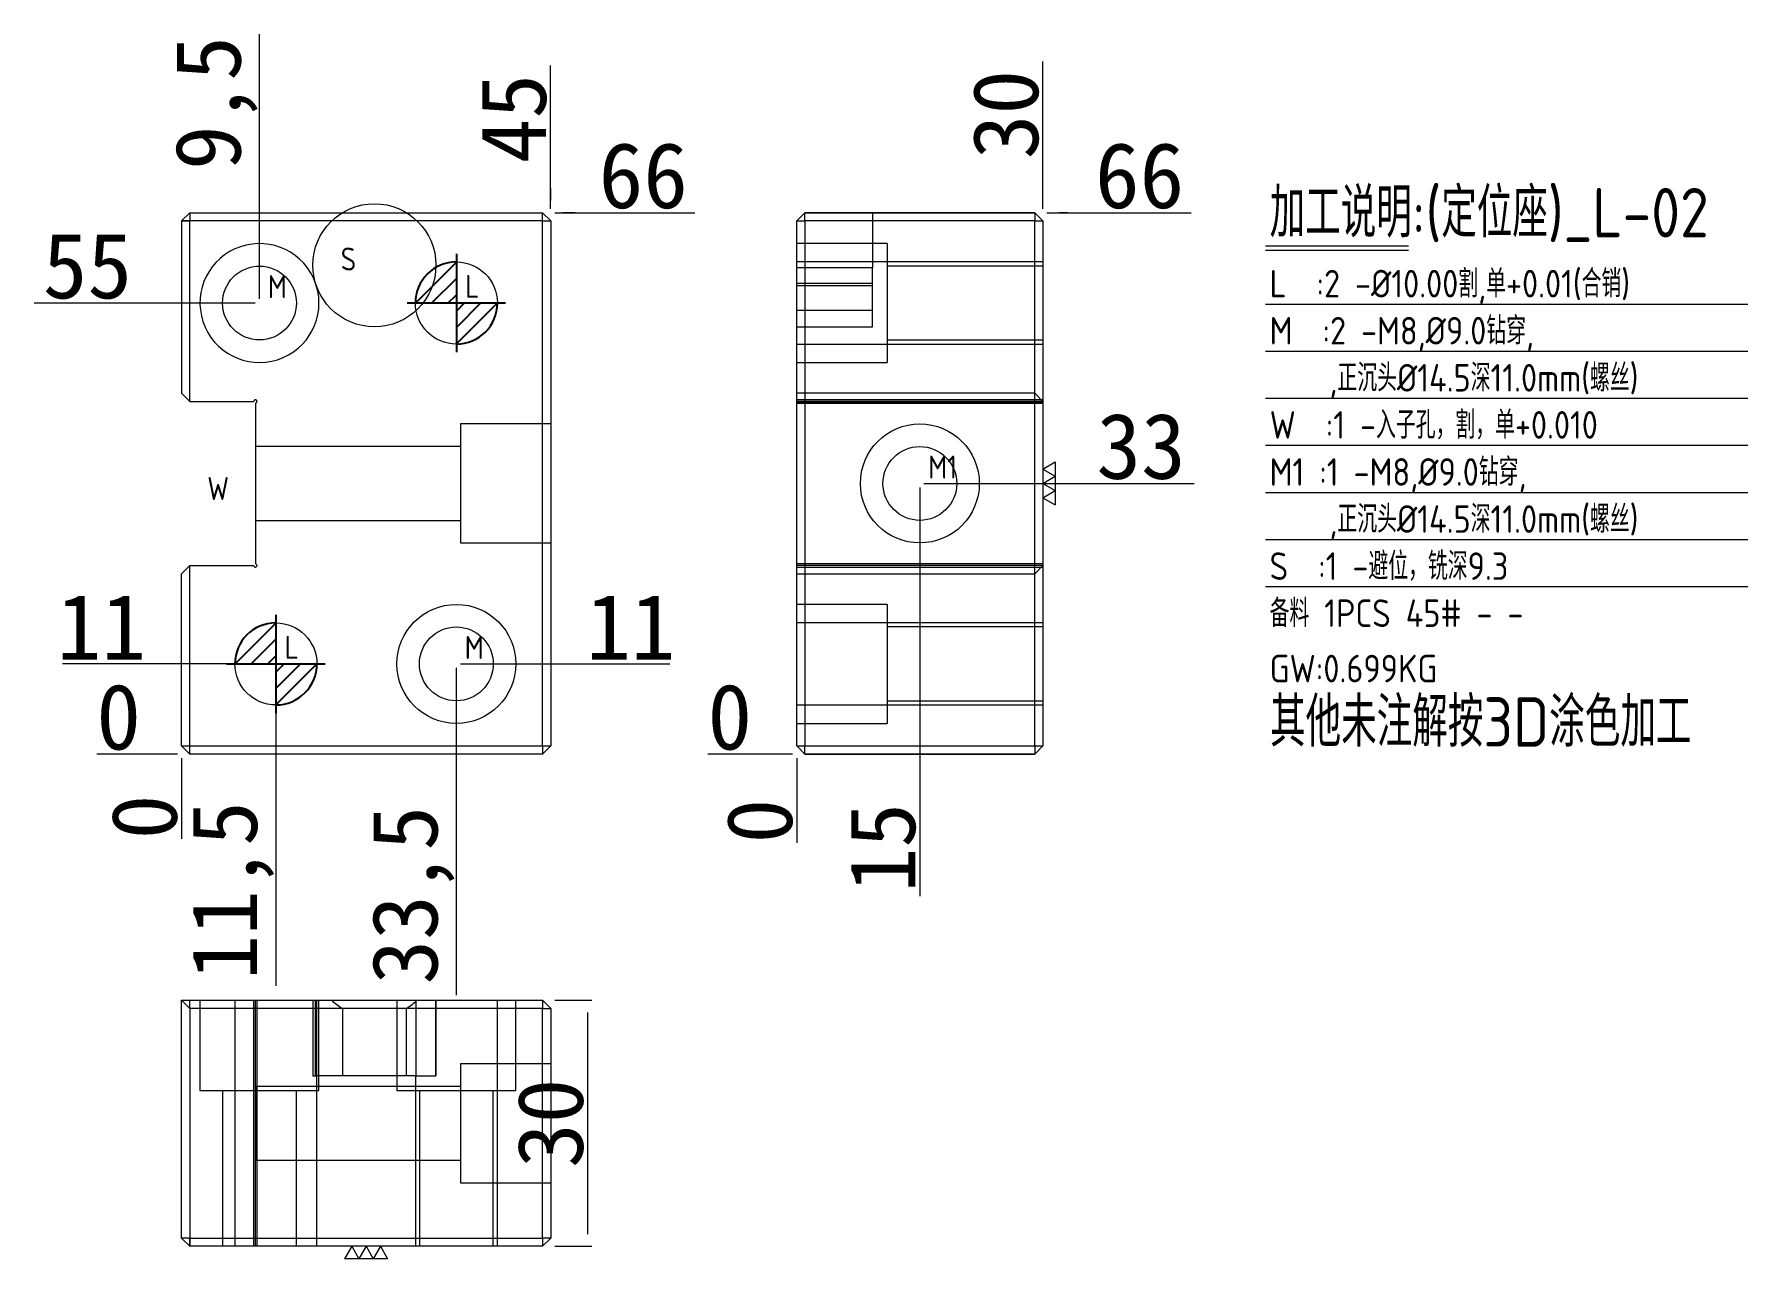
# Model space of a CAD drawing. Header units: millimetres. Extents: x 20655 to 20864, y 34099 to 34249.
import ezdxf

# ---------------------------------------------------------------- set-up
doc = ezdxf.new("R2010")
doc.units = ezdxf.units.MM
doc.linetypes.add('DASHED', pattern=[0])
doc.layers.add('dim', color=4, linetype='Continuous')
doc.layers.add('dim_temp', color=161, linetype='Continuous', lineweight=9)
doc.layers.add('LP', color=7, linetype='Continuous', true_color=0xffffff)
doc.styles.add('_PUG_ERP', font='txt')
doc.styles.add('gbenor', font='gbenor.shx', dxfattribs={"bigfont": 'gbcbig'})
doc.dimstyles.new('_PUG_ERP', dxfattribs={"dimtxt": 8, "dimasz": 1.5, "dimexe": 0.5, "dimexo": 0.5, "dimgap": 0.5, "dimtad": 1, "dimtxsty": '_PUG_ERP', "dimblk": 'CLOSEDBLANK', "dimcen": 0, "dimclrd": 4, "dimclre": 4, "dimclrt": 3, "dimazin": 3, "dimtfac": 1, "dimtmove": 0, "dimatfit": 3, "dimldrblk": 'CLOSEDBLANK', "dimlwd": 9, "dimlwe": 9})

# ---------------------------------------------------------------- blocks, each defined once
blk = doc.blocks.new('*D1268')
at = {"layer": 'Defpoints', "color": 0}
for p in [(20706.65, 34171.89), (20722.65, 34171.89), (20673.15, 34160.88)]:
    blk.add_point(p, dxfattribs=at)
at = {"layer": 'dim_temp', "color": 4, "lineweight": 9}
for p, q in [((20707.15, 34171.89), (20716.65, 34171.89)), ((20716.65, 34171.89), (20719.65, 34171.89)), ((20719.65, 34171.89), (20732.68, 34171.89))]:
    blk.add_line(p, q, dxfattribs=at)
at = {"layer": 'dim_temp', "color": 3, "lineweight": 18, "insert": (20727.92, 34176.39), "char_height": 8, "attachment_point": 5, "style": '_PUG_ERP'}
blk.add_mtext('11', dxfattribs=at)
blk = doc.blocks.new('_ClosedBlank')
blk = doc.blocks.new('*D1269')
at = {"layer": 'Defpoints', "color": 0}
for p in [(20718.15, 34226.88), (20722.65, 34226.88), (20673.15, 34160.88)]:
    blk.add_point(p, dxfattribs=at)
at = {"layer": 'dim_temp', "color": 4, "lineweight": 9}
for p, q in [((20718.65, 34226.88), (20721.15, 34226.88)), ((20721.15, 34226.88), (20719.65, 34226.88)), ((20719.65, 34226.88), (20735.73, 34226.88))]:
    blk.add_line(p, q, dxfattribs=at)
at = {"layer": 'dim_temp', "color": 3, "lineweight": 18, "insert": (20729.44, 34231.38), "char_height": 8, "attachment_point": 5, "style": '_PUG_ERP'}
blk.add_mtext('66', dxfattribs=at)
blk = doc.blocks.new('*D1270')
at = {"layer": 'Defpoints', "color": 0}
for p in [(20668.65, 34160.88), (20673.15, 34160.88), (20673.15, 34160.88)]:
    blk.add_point(p, dxfattribs=at)
at = {"layer": 'dim_temp', "color": 4, "lineweight": 9}
blk.add_line((20672.65, 34160.88), (20662.82, 34160.88), dxfattribs=at)
at = {"layer": 'dim_temp', "color": 3, "lineweight": 18, "insert": (20665.49, 34165.38), "char_height": 8, "attachment_point": 5, "style": '_PUG_ERP'}
blk.add_mtext('0', dxfattribs=at)
blk = doc.blocks.new('*D1271')
at = {"layer": 'Defpoints', "color": 0}
for p in [(20668.65, 34171.88), (20684.65, 34171.88), (20673.15, 34160.88)]:
    blk.add_point(p, dxfattribs=at)
at = {"layer": 'dim_temp', "color": 4, "lineweight": 9}
for p, q in [((20671.65, 34171.88), (20658.63, 34171.88)), ((20674.65, 34171.88), (20671.65, 34171.88)), ((20684.15, 34171.88), (20674.65, 34171.88))]:
    blk.add_line(p, q, dxfattribs=at)
at = {"layer": 'dim_temp', "color": 3, "lineweight": 18, "insert": (20663.39, 34176.38), "char_height": 8, "attachment_point": 5, "style": '_PUG_ERP'}
blk.add_mtext('11', dxfattribs=at)
blk = doc.blocks.new('*D1272')
at = {"layer": 'Defpoints', "color": 0}
for p in [(20668.65, 34215.88), (20682.65, 34215.88), (20673.15, 34160.88)]:
    blk.add_point(p, dxfattribs=at)
at = {"layer": 'dim_temp', "color": 4, "lineweight": 9}
for p, q in [((20671.65, 34215.88), (20655.2, 34215.88)), ((20674.65, 34215.88), (20671.65, 34215.88)), ((20682.15, 34215.88), (20674.65, 34215.88))]:
    blk.add_line(p, q, dxfattribs=at)
at = {"layer": 'dim_temp', "color": 3, "lineweight": 18, "insert": (20661.68, 34220.38), "char_height": 8, "attachment_point": 5, "style": '_PUG_ERP'}
blk.add_mtext('55', dxfattribs=at)
blk = doc.blocks.new('*D1273')
at = {"layer": 'Defpoints', "color": 0}
for p in [(20706.65, 34171.89), (20673.15, 34160.88), (20706.65, 34156.38)]:
    blk.add_point(p, dxfattribs=at)
at = {"layer": 'dim_temp', "color": 4, "lineweight": 9}
blk.add_line((20706.65, 34171.39), (20706.65, 34131.5), dxfattribs=at)
at = {"layer": 'dim_temp', "color": 3, "lineweight": 18, "insert": (20701.39, 34143.69), "char_height": 8, "attachment_point": 5, "rotation": 90, "style": '_PUG_ERP'}
blk.add_mtext('33,5', dxfattribs=at)
blk = doc.blocks.new('*D1274')
at = {"layer": 'Defpoints', "color": 0}
for p in [(20684.65, 34171.88), (20673.15, 34160.88), (20684.65, 34156.38)]:
    blk.add_point(p, dxfattribs=at)
at = {"layer": 'dim_temp', "color": 4, "lineweight": 9}
for p, q in [((20684.65, 34171.38), (20684.65, 34162.38)), ((20684.65, 34162.38), (20684.65, 34159.38)), ((20684.65, 34159.38), (20684.65, 34132.64))]:
    blk.add_line(p, q, dxfattribs=at)
at = {"layer": 'dim_temp', "color": 3, "lineweight": 18, "insert": (20679.39, 34144.26), "char_height": 8, "attachment_point": 5, "rotation": 90, "style": '_PUG_ERP'}
blk.add_mtext('11,5', dxfattribs=at)
blk = doc.blocks.new('*D1275')
at = {"layer": 'Defpoints', "color": 0}
for p in [(20673.15, 34160.88), (20673.15, 34160.88), (20673.15, 34156.38)]:
    blk.add_point(p, dxfattribs=at)
at = {"layer": 'dim_temp', "color": 4, "lineweight": 9}
blk.add_line((20673.15, 34160.38), (20673.15, 34150.55), dxfattribs=at)
at = {"layer": 'dim_temp', "color": 3, "lineweight": 18, "insert": (20668.65, 34153.22), "char_height": 8, "attachment_point": 5, "rotation": 90, "style": '_PUG_ERP'}
blk.add_mtext('0', dxfattribs=at)
blk = doc.blocks.new('*D1276')
at = {"layer": 'Defpoints', "color": 0}
for p in [(20718.15, 34231.38), (20718.15, 34226.88), (20673.15, 34160.88)]:
    blk.add_point(p, dxfattribs=at)
at = {"layer": 'dim_temp', "color": 4, "lineweight": 9}
for p, q in [((20718.15, 34228.38), (20718.15, 34244.83)), ((20718.15, 34227.38), (20718.15, 34229.88)), ((20718.15, 34229.88), (20718.15, 34228.38))]:
    blk.add_line(p, q, dxfattribs=at)
at = {"layer": 'dim_temp', "color": 3, "lineweight": 18, "insert": (20713.65, 34238.36), "char_height": 8, "attachment_point": 5, "rotation": 90, "style": '_PUG_ERP'}
blk.add_mtext('45', dxfattribs=at)
blk = doc.blocks.new('*D1277')
at = {"layer": 'Defpoints', "color": 0}
for p in [(20682.65, 34231.38), (20682.65, 34215.88), (20673.15, 34160.88)]:
    blk.add_point(p, dxfattribs=at)
at = {"layer": 'dim_temp', "color": 4, "lineweight": 9}
for p, q in [((20682.65, 34228.38), (20682.65, 34248.64)), ((20682.65, 34225.38), (20682.65, 34228.38)), ((20682.65, 34216.38), (20682.65, 34225.38))]:
    blk.add_line(p, q, dxfattribs=at)
at = {"layer": 'dim_temp', "color": 3, "lineweight": 18, "insert": (20677.39, 34240.26), "char_height": 8, "attachment_point": 5, "rotation": 90, "style": '_PUG_ERP'}
blk.add_mtext('9,5', dxfattribs=at)
blk = doc.blocks.new('*D1278')
at = {"layer": 'Defpoints', "color": 0}
for p in [(20718.15, 34130.88), (20718.15, 34100.88), (20722.65, 34100.88)]:
    blk.add_point(p, dxfattribs=at)
at = {"layer": 'dim_temp', "color": 4, "lineweight": 9}
for p, q in [((20718.65, 34130.88), (20723.15, 34130.88)), ((20722.65, 34129.38), (20722.65, 34102.38)), ((20718.65, 34100.88), (20723.15, 34100.88))]:
    blk.add_line(p, q, dxfattribs=at)
at = {"layer": 'dim_temp', "color": 3, "lineweight": 18, "insert": (20718.15, 34115.88), "char_height": 8, "attachment_point": 5, "rotation": 90, "style": '_PUG_ERP'}
blk.add_mtext('30', dxfattribs=at)
blk = doc.blocks.new('*D1279')
at = {"layer": 'Defpoints', "color": 0}
for p in [(20763.15, 34193.88), (20783.15, 34193.88), (20748.15, 34160.88)]:
    blk.add_point(p, dxfattribs=at)
at = {"layer": 'dim_temp', "color": 4, "lineweight": 9}
blk.add_line((20763.65, 34193.88), (20796.61, 34193.88), dxfattribs=at)
at = {"layer": 'dim_temp', "color": 3, "lineweight": 18, "insert": (20790.13, 34198.38), "char_height": 8, "attachment_point": 5, "style": '_PUG_ERP'}
blk.add_mtext('33', dxfattribs=at)
blk = doc.blocks.new('*D1280')
at = {"layer": 'Defpoints', "color": 0}
for p in [(20778.15, 34226.88), (20783.15, 34226.88), (20748.15, 34160.88)]:
    blk.add_point(p, dxfattribs=at)
at = {"layer": 'dim_temp', "color": 4, "lineweight": 9}
for p, q in [((20778.65, 34226.88), (20781.15, 34226.88)), ((20781.15, 34226.88), (20780.15, 34226.88)), ((20780.15, 34226.88), (20796.23, 34226.88))]:
    blk.add_line(p, q, dxfattribs=at)
at = {"layer": 'dim_temp', "color": 3, "lineweight": 18, "insert": (20789.94, 34231.38), "char_height": 8, "attachment_point": 5, "style": '_PUG_ERP'}
blk.add_mtext('66', dxfattribs=at)
blk = doc.blocks.new('*D1281')
at = {"layer": 'Defpoints', "color": 0}
for p in [(20743.15, 34160.88), (20748.15, 34160.88), (20748.15, 34160.88)]:
    blk.add_point(p, dxfattribs=at)
at = {"layer": 'dim_temp', "color": 4, "lineweight": 9}
blk.add_line((20747.65, 34160.88), (20737.32, 34160.88), dxfattribs=at)
at = {"layer": 'dim_temp', "color": 3, "lineweight": 18, "insert": (20739.99, 34165.38), "char_height": 8, "attachment_point": 5, "style": '_PUG_ERP'}
blk.add_mtext('0', dxfattribs=at)
blk = doc.blocks.new('*D1282')
at = {"layer": 'Defpoints', "color": 0}
for p in [(20763.15, 34193.88), (20748.15, 34160.88), (20763.15, 34155.88)]:
    blk.add_point(p, dxfattribs=at)
at = {"layer": 'dim_temp', "color": 4, "lineweight": 9}
blk.add_line((20763.15, 34193.38), (20763.15, 34143.57), dxfattribs=at)
at = {"layer": 'dim_temp', "color": 3, "lineweight": 18, "insert": (20758.65, 34149.48), "char_height": 8, "attachment_point": 5, "rotation": 90, "style": '_PUG_ERP'}
blk.add_mtext('15', dxfattribs=at)
blk = doc.blocks.new('*D1283')
at = {"layer": 'Defpoints', "color": 0}
for p in [(20748.15, 34160.88), (20748.15, 34160.88), (20748.15, 34155.88)]:
    blk.add_point(p, dxfattribs=at)
at = {"layer": 'dim_temp', "color": 4, "lineweight": 9}
blk.add_line((20748.15, 34160.38), (20748.15, 34150.05), dxfattribs=at)
at = {"layer": 'dim_temp', "color": 3, "lineweight": 18, "insert": (20743.65, 34152.72), "char_height": 8, "attachment_point": 5, "rotation": 90, "style": '_PUG_ERP'}
blk.add_mtext('0', dxfattribs=at)
blk = doc.blocks.new('*D1284')
at = {"layer": 'Defpoints', "color": 0}
for p in [(20778.15, 34231.88), (20778.15, 34226.88), (20748.15, 34160.88)]:
    blk.add_point(p, dxfattribs=at)
at = {"layer": 'dim_temp', "color": 4, "lineweight": 9}
blk.add_line((20778.15, 34227.38), (20778.15, 34245.33), dxfattribs=at)
at = {"layer": 'dim_temp', "color": 3, "lineweight": 18, "insert": (20773.65, 34238.86), "char_height": 8, "attachment_point": 5, "rotation": 90, "style": '_PUG_ERP'}
blk.add_mtext('30', dxfattribs=at)
blk = doc.blocks.new('pg_hx_L0')
at = {"color": 230}
for p, q in [((-0.5, -0.003), (0, 0.497)), ((0, 0.6), (0, -0.6)), ((-0.3, 0), (0, 0.3)), ((-0.6, 0), (0.6, 0)), ((-0.1, 0), (0, 0.1)), ((0.5, 0.003), (0, -0.497)), ((0.1, 0), (0, -0.1)), ((0.3, 0), (0, -0.3))]:
    blk.add_line(p, q, dxfattribs=at)
for start, end in [(90, 180), (270, 0)]:
    blk.add_arc((0, 0), 0.5, start, end, dxfattribs=at)
blk = doc.blocks.new('pg_hx_LLL0')
blk.add_blockref('pg_hx_L0', (0, 0))

msp = doc.modelspace()

# ---------------------------------------------------------------- linework, layer by layer
at = {"layer": 'dim', "color": 8, "linetype": 'Continuous', "lineweight": 18}
for p, q in [((20805.288, 34222.843), (20822.734, 34222.843)), ((20805.288, 34222.339), (20822.734, 34222.339)), ((20805.288, 34215.759), (20864.075, 34215.759)), ((20805.288, 34210.019), (20864.075, 34210.019)), ((20805.288, 34204.279), (20864.075, 34204.279)), ((20805.288, 34198.539), (20864.075, 34198.539)), ((20805.288, 34192.799), (20864.075, 34192.799)), ((20805.288, 34187.059), (20864.075, 34187.059)), ((20805.288, 34181.319), (20864.075, 34181.319))]:
    msp.add_line(p, q, dxfattribs=at)
at = {"layer": 'dim', "color": 20, "linetype": 'Continuous', "lineweight": 18}
for p, q in [((20778.155, 34195.632), (20779.671, 34196.508)), ((20778.155, 34195.632), (20779.671, 34194.757)), ((20778.155, 34193.882), (20779.671, 34194.757)), ((20779.671, 34196.508), (20779.671, 34191.257)), ((20778.155, 34193.882), (20779.671, 34193.007)), ((20778.155, 34192.132), (20779.671, 34193.007)), ((20778.155, 34192.132), (20779.671, 34191.257)), ((20693.905, 34100.882), (20693.029, 34099.366)), ((20693.905, 34100.882), (20694.78, 34099.366)), ((20695.655, 34100.882), (20694.78, 34099.366)), ((20695.655, 34100.882), (20696.53, 34099.366)), ((20697.405, 34100.882), (20696.53, 34099.366)), ((20697.405, 34100.882), (20698.28, 34099.366)), ((20698.28, 34099.366), (20693.029, 34099.366))]:
    msp.add_line(p, q, dxfattribs=at)
at = {"layer": 'dim', "lineweight": 18}
msp.add_circle((20696.666, 34220.482), 7.5, dxfattribs=at)
at = {"layer": 'LP', "color": 135, "linetype": 'Continuous', "lineweight": 18}
for p, q in [((20674.155, 34226.882), (20673.155, 34225.882)), ((20717.155, 34225.882), (20673.155, 34225.882)), ((20673.155, 34225.882), (20673.155, 34204.882)), ((20674.155, 34226.882), (20717.155, 34226.882)), ((20718.155, 34225.882), (20717.155, 34226.882)), ((20717.155, 34225.882), (20717.155, 34226.882)), ((20717.155, 34225.882), (20718.155, 34225.882)), ((20717.155, 34161.882), (20717.155, 34225.882)), ((20718.155, 34225.882), (20718.155, 34161.882)), ((20748.155, 34225.882), (20749.155, 34226.882)), ((20748.155, 34225.882), (20749.155, 34226.882)), ((20748.155, 34225.882), (20749.155, 34225.882)), ((20748.155, 34161.882), (20748.155, 34225.882)), ((20757.385, 34226.882), (20749.155, 34226.882)), ((20777.155, 34226.882), (20749.155, 34226.882)), ((20749.155, 34226.882), (20757.385, 34226.882)), ((20749.155, 34226.882), (20749.155, 34226.882)), ((20749.155, 34225.882), (20749.155, 34226.882)), ((20749.155, 34226.882), (20777.155, 34226.882)), ((20749.155, 34225.882), (20749.155, 34161.882)), ((20777.155, 34225.882), (20749.155, 34225.882)), ((20777.155, 34226.882), (20778.155, 34225.882)), ((20777.155, 34226.882), (20777.155, 34226.882)), ((20777.155, 34226.882), (20778.155, 34225.882)), ((20777.155, 34226.882), (20777.155, 34225.882)), ((20777.155, 34225.882), (20778.155, 34225.882)), ((20777.155, 34161.882), (20777.155, 34225.882)), ((20778.155, 34225.882), (20778.155, 34161.882)), ((20673.155, 34204.882), (20674.155, 34203.882)), ((20673.155, 34182.882), (20674.155, 34183.882)), ((20673.155, 34161.882), (20673.155, 34182.882)), ((20674.155, 34160.882), (20673.155, 34161.882)), ((20673.155, 34161.882), (20717.155, 34161.882)), ((20717.155, 34160.882), (20718.155, 34161.882)), ((20717.155, 34161.882), (20718.155, 34161.882)), ((20717.155, 34161.882), (20717.155, 34160.882)), ((20748.155, 34161.882), (20749.155, 34160.882)), ((20748.155, 34161.882), (20749.155, 34161.882)), ((20749.155, 34161.882), (20777.155, 34161.882)), ((20749.155, 34160.882), (20749.155, 34161.882)), ((20777.155, 34160.882), (20778.155, 34161.882)), ((20777.155, 34161.882), (20777.155, 34160.882)), ((20777.155, 34161.882), (20778.155, 34161.882)), ((20717.155, 34160.882), (20674.155, 34160.882)), ((20777.155, 34160.882), (20749.155, 34160.882)), ((20673.155, 34101.882), (20673.155, 34130.882)), ((20673.155, 34130.882), (20717.155, 34130.882)), ((20674.155, 34129.882), (20673.155, 34130.882)), ((20717.155, 34129.882), (20674.155, 34129.882)), ((20674.155, 34129.882), (20674.155, 34101.882)), ((20717.155, 34130.882), (20717.155, 34129.882)), ((20717.155, 34130.882), (20718.155, 34129.882)), ((20717.155, 34101.882), (20717.155, 34129.882)), ((20717.155, 34129.882), (20718.155, 34129.882)), ((20718.155, 34129.882), (20718.155, 34101.882)), ((20673.155, 34101.882), (20674.155, 34100.882)), ((20674.155, 34101.882), (20673.155, 34101.882)), ((20674.155, 34101.882), (20674.155, 34100.882)), ((20674.155, 34101.882), (20717.155, 34101.882)), ((20717.155, 34100.882), (20674.155, 34100.882)), ((20717.155, 34101.882), (20717.155, 34100.882)), ((20718.155, 34101.882), (20717.155, 34100.882)), ((20718.155, 34101.882), (20717.155, 34101.882))]:
    msp.add_line(p, q, dxfattribs=at)
at = {"layer": 'LP', "color": 135, "linetype": 'DASHED', "lineweight": 13, "ltscale": 0.188787}
for p, q in [((20673.155, 34225.882), (20674.155, 34225.882)), ((20674.155, 34226.882), (20674.155, 34225.882)), ((20674.155, 34203.882), (20674.155, 34225.882)), ((20748.155, 34225.882), (20748.155, 34225.882)), ((20749.155, 34226.882), (20749.155, 34226.882)), ((20757.385, 34226.882), (20757.385, 34220.216)), ((20778.155, 34225.882), (20778.155, 34225.882)), ((20759.155, 34223.129), (20748.155, 34223.129)), ((20759.155, 34223.129), (20759.155, 34208.629)), ((20778.155, 34220.882), (20748.155, 34220.882)), ((20748.155, 34220.216), (20757.385, 34220.216)), ((20757.385, 34214.959), (20757.385, 34220.216)), ((20778.155, 34220.379), (20759.155, 34220.379)), ((20757.385, 34218.262), (20748.155, 34218.262)), ((20748.155, 34218.02), (20757.385, 34218.02)), ((20757.385, 34214.959), (20748.155, 34214.959)), ((20757.385, 34212.982), (20757.385, 34214.959)), ((20748.155, 34212.982), (20757.385, 34212.982)), ((20759.155, 34211.379), (20778.155, 34211.379)), ((20748.155, 34210.882), (20778.155, 34210.882)), ((20748.155, 34208.629), (20759.155, 34208.629)), ((20777.155, 34204.882), (20748.155, 34204.882)), ((20777.155, 34204.882), (20778.155, 34203.882)), ((20674.155, 34161.882), (20674.155, 34183.882)), ((20748.155, 34182.882), (20777.155, 34182.882)), ((20777.155, 34182.882), (20778.155, 34183.882)), ((20759.155, 34179.135), (20748.155, 34179.135)), ((20759.155, 34179.135), (20759.155, 34164.635)), ((20778.155, 34176.882), (20748.155, 34176.882)), ((20778.155, 34176.385), (20759.155, 34176.385)), ((20759.155, 34167.385), (20778.155, 34167.385)), ((20748.155, 34166.882), (20778.155, 34166.882)), ((20748.155, 34164.635), (20759.155, 34164.635)), ((20673.155, 34161.882), (20674.155, 34161.882)), ((20674.155, 34160.882), (20674.155, 34161.882)), ((20749.155, 34160.882), (20748.155, 34161.882)), ((20748.155, 34161.882), (20748.155, 34161.882)), ((20777.155, 34160.882), (20778.155, 34161.882)), ((20778.155, 34161.882), (20778.155, 34161.882)), ((20749.155, 34160.882), (20777.155, 34160.882)), ((20749.155, 34160.882), (20749.155, 34160.882)), ((20777.155, 34160.882), (20777.155, 34160.882)), ((20675.405, 34130.882), (20675.405, 34119.882)), ((20679.655, 34130.882), (20679.655, 34100.882)), ((20689.166, 34130.882), (20689.166, 34121.652)), ((20689.502, 34121.652), (20689.502, 34130.882)), ((20689.581, 34130.882), (20689.581, 34121.652)), ((20689.655, 34100.882), (20689.655, 34130.882)), ((20689.905, 34119.882), (20689.905, 34130.882)), ((20692.756, 34129.882), (20692.756, 34121.652)), ((20699.405, 34130.882), (20699.405, 34119.882)), ((20700.576, 34121.652), (20700.576, 34129.882)), ((20701.741, 34121.652), (20701.741, 34130.882)), ((20704.161, 34130.882), (20704.161, 34121.652)), ((20704.166, 34121.652), (20704.166, 34130.882)), ((20711.655, 34100.882), (20711.655, 34130.882)), ((20713.905, 34119.882), (20713.905, 34130.882)), ((20717.155, 34130.882), (20717.155, 34129.882)), ((20689.166, 34121.652), (20689.502, 34121.652)), ((20701.741, 34121.652), (20689.581, 34121.652)), ((20701.655, 34121.652), (20701.655, 34100.882)), ((20701.741, 34121.652), (20704.161, 34121.652)), ((20704.166, 34121.652), (20704.161, 34121.652)), ((20675.405, 34119.882), (20689.905, 34119.882)), ((20678.155, 34119.882), (20678.155, 34100.882)), ((20687.155, 34100.882), (20687.155, 34119.882)), ((20699.405, 34119.882), (20713.905, 34119.882)), ((20702.155, 34119.882), (20702.155, 34100.882)), ((20711.155, 34100.882), (20711.155, 34119.882)), ((20674.155, 34101.882), (20674.155, 34100.882)), ((20717.155, 34101.882), (20717.155, 34100.882))]:
    msp.add_line(p, q, dxfattribs=at)
at = {"layer": 'LP', "color": 1, "linetype": 'Continuous', "lineweight": 18}
for p, q in [((20674.155, 34203.882), (20681.96, 34203.882)), ((20682.155, 34203.682), (20682.155, 34184.082)), ((20674.155, 34183.882), (20681.96, 34183.882))]:
    msp.add_line(p, q, dxfattribs=at)
at = {"layer": 'LP', "color": 1, "linetype": 'DASHED', "lineweight": 13, "ltscale": 0.188787}
for p, q in [((20778.155, 34204.082), (20748.155, 34204.082)), ((20748.155, 34203.882), (20778.155, 34203.882)), ((20778.155, 34203.882), (20748.155, 34203.882)), ((20748.155, 34203.682), (20778.155, 34203.682)), ((20778.155, 34203.682), (20748.155, 34203.682)), ((20778.155, 34184.082), (20748.155, 34184.082)), ((20778.155, 34184.082), (20748.155, 34184.082)), ((20778.155, 34183.882), (20748.155, 34183.882)), ((20778.155, 34183.882), (20748.155, 34183.882)), ((20748.155, 34183.682), (20778.155, 34183.682)), ((20674.155, 34129.882), (20674.155, 34130.882)), ((20681.96, 34100.882), (20681.96, 34130.882)), ((20682.155, 34100.882), (20682.155, 34130.882)), ((20682.155, 34100.882), (20682.155, 34130.882)), ((20682.36, 34100.882), (20682.36, 34130.882)), ((20674.155, 34100.882), (20674.155, 34101.882))]:
    msp.add_line(p, q, dxfattribs=at)
at = {"layer": 'LP', "color": 31, "linetype": 'DASHED', "lineweight": 13, "ltscale": 0.188787}
for p, q in [((20718.155, 34201.132), (20707.155, 34201.132)), ((20707.155, 34201.132), (20707.155, 34186.632)), ((20707.155, 34198.382), (20682.155, 34198.382)), ((20682.155, 34189.382), (20707.155, 34189.382)), ((20707.155, 34186.632), (20718.155, 34186.632)), ((20718.155, 34123.132), (20707.155, 34123.132)), ((20707.155, 34123.132), (20707.155, 34108.632)), ((20707.155, 34120.382), (20682.155, 34120.382)), ((20682.155, 34120.382), (20682.155, 34111.382)), ((20682.155, 34111.382), (20707.155, 34111.382)), ((20707.155, 34108.632), (20718.155, 34108.632))]:
    msp.add_line(p, q, dxfattribs=at)
at = {"layer": 'LP', "color": 135, "linetype": 'Continuous', "lineweight": 18}
msp.add_lwpolyline([(20689.502, 34218.262), (20689.581, 34218.02)], dxfattribs=at)
at = {"layer": 'LP', "color": 135, "linetype": 'DASHED', "lineweight": 13, "ltscale": 0.188787}
msp.add_lwpolyline([(20689.502, 34121.652), (20689.581, 34121.652)], dxfattribs=at)
at = {"layer": 'LP', "color": 42, "linetype": 'Continuous', "lineweight": 18}
for centre, radius in [((20682.655, 34215.879), 4.5), ((20763.155, 34193.882), 7.25), ((20763.155, 34193.882), 4.5), ((20706.655, 34171.885), 7.25), ((20706.655, 34171.885), 4.5)]:
    msp.add_circle(centre, radius, dxfattribs=at)
at = {"layer": 'LP', "color": 1, "linetype": 'Continuous', "lineweight": 18}
for centre in [(20706.655, 34215.882), (20684.655, 34171.882)]:
    msp.add_circle(centre, 5, dxfattribs=at)
at = {"layer": 'LP', "color": 135, "linetype": 'Continuous', "lineweight": 18}
msp.add_arc((20682.655, 34215.879), 7.25, 19.19441, 17.17906, dxfattribs=at)
at = {"layer": 'LP', "color": 1, "linetype": 'Continuous', "lineweight": 18}
for centre, start, end in [((20682.16, 34203.882), 268.55494, 179.99999), ((20682.16, 34183.882), 179.99999, 91.44506)]:
    msp.add_arc(centre, 0.2, start, end, dxfattribs=at)
at = {"layer": 'LP', "color": 135, "linetype": 'DASHED', "lineweight": 13, "ltscale": 0.188787}
for start_param, end_param in [(1.5892477, 1.8078067), (2.9045823, 3.1231413)]:
    msp.add_ellipse((20696.666, 34136.282), major_axis=(-5.303, 5.303), ratio=1, start_param=start_param, end_param=end_param, dxfattribs=at)

# ---------------------------------------------------------------- block references
at = {"layer": 'LP', "lineweight": 18, "ltscale": 0.188787, "xscale": 10, "yscale": 10, "zscale": 10}
for p in [(20706.655, 34215.882), (20684.655, 34171.882)]:
    msp.add_blockref('pg_hx_LLL0', p, dxfattribs=at)

# ---------------------------------------------------------------- texts
at = {"layer": 'dim', "color": 4, "lineweight": 18, "style": 'gbenor'}
for s, height, p in [('加工说明:(定位座)_L-02', 6.02, (20805.795, 34223.885)), ('S', 2.8, (20692.557, 34219.843)), ('M', 2.8, (20683.669, 34216.478)), ('L', 2.8, (20707.73, 34216.512)), ('M  :2 -M8,%%c9.0钻穿,', 3.36, (20805.792, 34210.823)), ('    ,正沉头%%c14.5深11.0mm(螺丝)', 3.36, (20805.792, 34205.083)), ('M1', 2.8, (20764.169, 34194.481)), ('M1 :1 -M8,%%c9.0钻穿,', 3.36, (20805.792, 34193.603)), ('W', 2.8, (20676.287, 34191.87)), ('    ,正沉头%%c14.5深11.0mm(螺丝)', 3.36, (20805.792, 34187.863)), ('S  :1 -避位，铣深9.3', 3.36, (20805.792, 34182.123)), ('备料 1PCS 45# - - ', 3.36, (20805.792, 34176.383)), ('L', 2.8, (20685.73, 34172.512)), ('M', 2.8, (20707.669, 34172.484)), ('GW:0.699KG ', 3.36, (20805.792, 34169.635))]:
    msp.add_text(s, height=height, dxfattribs=at).set_placement(p)
at = {"layer": 'dim', "color": 1, "lineweight": 18, "style": 'gbenor'}
for s, p in [('L  :2 -%%c10.00割,单+0.01(合销)', (20805.792, 34216.563)), ('W  :1 -入子孔，割，单+0.010', (20805.792, 34199.343))]:
    msp.add_text(s, height=3.36, dxfattribs=at).set_placement(p)
at = {"layer": 'dim', "color": 21, "lineweight": 18, "style": 'gbenor'}
msp.add_text('其他未注解按3D涂色加工', height=6.02, dxfattribs=at).set_placement((20805.846, 34161.795))

# ---------------------------------------------------------------- dimensions: what is measured, and where the dimension line sits
at = {"layer": 'dim_temp', "lineweight": 18}
for feature_location, offset, dtype, origin, picture, middle in [((20682.655, 34215.879), (0, 15.503), 1, (20673.155, 34160.882), '*D1277', (20677.393, 34240.263)), ((20718.155, 34226.882), (0, 4.5), 1, (20673.155, 34160.882), '*D1276', (20713.655, 34238.358)), ((20778.155, 34226.882), (0, 5), 1, (20748.155, 34160.882), '*D1284', (20773.655, 34238.858)), ((20718.155, 34226.882), (4.5, 0), 0, (20673.155, 34160.882), '*D1269', (20729.441, 34231.382)), ((20778.155, 34226.882), (5, 0), 0, (20748.155, 34160.882), '*D1280', (20789.941, 34231.382)), ((20682.655, 34215.879), (-14, 0), 0, (20673.155, 34160.882), '*D1272', (20661.679, 34220.379)), ((20763.155, 34193.882), (20, 0), 0, (20748.155, 34160.882), '*D1279', (20790.131, 34198.382)), ((20763.155, 34193.882), (0, -38), 1, (20748.155, 34160.882), '*D1282', (20758.655, 34149.477)), ((20684.655, 34171.882), (-16, 0), 0, (20673.155, 34160.882), '*D1271', (20663.393, 34176.382)), ((20706.655, 34171.885), (16, 0), 0, (20673.155, 34160.882), '*D1268', (20727.917, 34176.385)), ((20706.655, 34171.885), (0, -15.503), 1, (20673.155, 34160.882), '*D1273', (20701.393, 34143.692)), ((20684.655, 34171.882), (0, -15.5), 1, (20673.155, 34160.882), '*D1274', (20679.393, 34144.263)), ((20673.154941032, 34160.882060722), (-4.5, 0), 0, (20673.154941032, 34160.882060722), '*D1270', (20665.488274365, 34165.382060722)), ((20748.154953032, 34160.882060722), (-5, 0), 0, (20748.154953032, 34160.882060722), '*D1281', (20739.988286365, 34165.382060722)), ((20673.154941032, 34160.882060722), (0, -4.5), 1, (20673.154941032, 34160.882060722), '*D1275', (20668.654941032, 34153.215394056)), ((20748.154953032, 34160.882060722), (0, -5), 1, (20748.154953032, 34160.882060722), '*D1283', (20743.654953032, 34152.715394056))]:
    dim = msp.add_ordinate_dim(feature_location=feature_location, offset=offset, dtype=dtype, origin=origin, dimstyle='_PUG_ERP', dxfattribs=at)
    dim.commit()
    dim.dimension.update_dxf_attribs({"geometry": picture, "text_midpoint": middle})
dim = msp.add_linear_dim(base=(20722.655, 34100.882), p1=(20718.155, 34130.882), p2=(20718.155, 34100.882), angle=90, dimstyle='_PUG_ERP', dxfattribs=at)
dim.commit()
dim.dimension.update_dxf_attribs({"geometry": '*D1278', "text_midpoint": (20718.155, 34115.882)})

doc.saveas('drawing.dxf')
